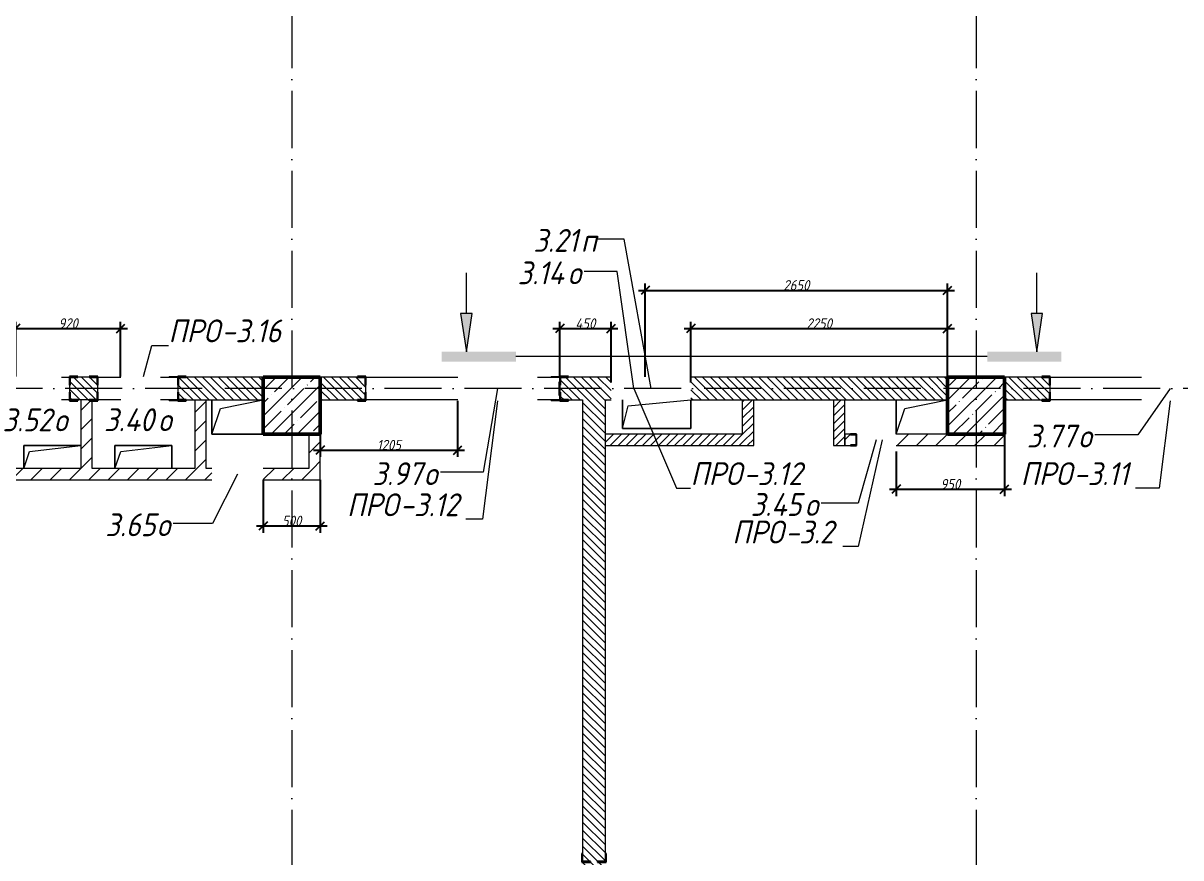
# Model space of a CAD drawing. Header units: millimetres. Extents: x -356862 to 418287, y 0 to 839748.
# Drawn here: x 172280 to 182430, y 382511 to 389826 of the extents above; entities that cross this region are included whole.
import ezdxf

# ---------------------------------------------------------------- set-up
doc = ezdxf.new("R2010")
doc.units = ezdxf.units.MM
doc.linetypes.add('50_200_ШТРИХ_1Т_ш5_п1_п1_', pattern=[700, 500, -100, 0, -100])
for name, color, linetype, lineweight in [('A-____-____-DIMS', 7, 'Continuous', 9), ('A-____-NOTE-TEXT', 7, 'Continuous', 9), ('A-____-NOTE-TEXT-1', 7, 'Continuous', 5), ('A-DETL-GENF-OTLN-2', 7, 'Continuous', 5), ('A-FLOR-____-OTLN', 7, 'Continuous', 9), ('A-GENM-____-IDEN', 7, 'Continuous', 9), ('A-GENM-____-MCUT', 7, 'Continuous', 25), ('A-GENM-____-OTLN', 7, 'Continuous', 9), ('A-GENM-____-OTLN-1', 7, 'Continuous', 25), ('A-GLAZ-____-IDEN', 7, 'Continuous', 9), ('A-WALL-____-MCUT', 7, 'Continuous', 13), ('A-WALL-____-PATT-1', 7, 'Continuous', 9), ('A-WALL-FNSH-MCUT-1', 7, 'Continuous', 9), ('I-WALL-____-OTLN', 7, 'Continuous', 9), ('S-COLS-____-MCUT', 7, 'Continuous', 50), ('S-COLS-____-OTLN', 7, 'Continuous', 9), ('S-GRID-____-OTLN-1', 7, '50_200_ШТРИХ_1Т_ш5_п1_п1_', 9)]:
    doc.layers.add(name, color=color, linetype=linetype, lineweight=lineweight)
doc.layers.add('A-DETL-GENF-OTLN-3', color=9, linetype='Continuous', lineweight=9, true_color=0x808080)
doc.styles.add('ISOCPEUR_I_11', font='isocpeui.ttf', dxfattribs={"width": 0.9, "height": 200})
doc.styles.add('ISOCPEUR_I_7', font='isocpeui.ttf', dxfattribs={"width": 0.9, "height": 90})
doc.dimstyles.new('ISO-1_8_0_9К_СРЕДНИЙ_Кладочные_1', dxfattribs={"dimscale": 304.8, "dimtxt": 89.638306, "dimasz": 0.246063, "dimexe": 0.19685, "dimexo": 0, "dimgap": 0, "dimtad": 1, "dimdec": 3, "dimrnd": 0.001, "dimdsep": 46, "dimtxsty": 'ISOCPEUR_I_7', "dimblk1": 'OBLIQUE', "dimblk2": 'OBLIQUE', "dimsah": 1, "dimcen": 0.09, "dimdle": 0.19685, "dimazin": 0, "dimtfac": 1, "dimtdec": 4, "dimtix": 1, "dimtmove": 0, "dimatfit": 3, "dimfxl": 1, "dimtvp": 1, "dimtolj": 1, "dimtzin": 0, "dimarcsym": 2})
pattern_1 = [(135, (144685.44, 323542.244), (-35.35534, -35.35534), [])]
pattern_2 = [(45, (144685.44, 323542.24), (-84.85281, 84.85281), [])]
pattern_3 = [(45, (144685.44, 323542.244), (-35.35534, 35.35534), [])]

# ---------------------------------------------------------------- blocks, each defined once
blk = doc.blocks.new('BSC_Колонна _Прямоугольная - 500х500-V15-АР1_План отверстий 3 этажа в осях 1-64_Ю-ЯЯ')
at = {"layer": 'S-COLS-____-OTLN'}
h = blk.add_hatch(dxfattribs=at)
h.set_pattern_fill('FP_22', color=256, style=0, pattern_type=2)
h.set_pattern_definition([(45, (-35950, -62931.04), (-114.04925, 114.04925), []), (45, (-35835.95, -62931.04), (-114.04925, 114.04925), [201.613, -40.323, 3.353, -36.97])])
h.paths.add_polyline_path([(-250, -250), (250, -250), (250, 250), (-250, 250)], flags=0)
at = {"layer": 'S-COLS-____-MCUT'}
for p, q in [((250, 250), (-250, 250)), ((-250, 250), (-250, -250)), ((250, -250), (250, 250)), ((-250, -250), (250, -250))]:
    blk.add_line(p, q, dxfattribs=at)
blk = doc.blocks.new('BSC_Колонна _Прямоугольная - 500х500-V49-АР1_План отверстий 3 этажа в осях 1-64_Ю-ЯЯ')
at = {"layer": 'S-COLS-____-OTLN'}
h = blk.add_hatch(dxfattribs=at)
h.set_pattern_fill('FP_57', color=256, style=0, pattern_type=2)
h.set_pattern_definition([(45, (-29950, -62931.04), (-114.04925, 114.04925), []), (45, (-29835.95, -62931.04), (-114.04925, 114.04925), [201.613, -40.323, 3.353, -36.97])])
h.paths.add_polyline_path([(-250, -250), (250, -250), (250, 250), (-250, 250)], flags=0)
at = {"layer": 'S-COLS-____-MCUT'}
for p, q in [((250, 250), (-250, 250)), ((-250, 250), (-250, -250)), ((250, -250), (250, 250)), ((-250, -250), (250, -250))]:
    blk.add_line(p, q, dxfattribs=at)
blk = doc.blocks.new('Фахверк_СКБ_Уголок - 200_3960-28268576-АР1_План отверстий 3 этажа в осях 1-64_Ю-ЯЯ')
at = {"layer": 'A-GENM-____-MCUT'}
for p, q in [((200, 156), (125, 156)), ((125, 156), (125, 81)), ((131, 81), (131, 150)), ((131, 150), (200, 150)), ((200, 150), (200, 156)), ((125, 81), (131, 81)), ((131, 19), (125, 19)), ((125, 19), (125, -56)), ((131, -50), (131, 19)), ((125, -56), (200, -56)), ((200, -50), (131, -50)), ((200, -56), (200, -50))]:
    blk.add_line(p, q, dxfattribs=at)
blk = doc.blocks.new('Фахверк_СКБ_Уголок - 200_3960_зеркало-28268689-АР1_План отверстий 3 этажа в осях 1-64_Ю-ЯЯ')
at = {"layer": 'A-GENM-____-MCUT'}
for p, q in [((200, 156), (125, 156)), ((125, 156), (125, 81)), ((131, 81), (131, 150)), ((131, 150), (200, 150)), ((200, 150), (200, 156)), ((125, 81), (131, 81)), ((131, 19), (125, 19)), ((125, 19), (125, -56)), ((131, -50), (131, 19)), ((125, -56), (200, -56)), ((200, -50), (131, -50)), ((200, -56), (200, -50))]:
    blk.add_line(p, q, dxfattribs=at)
blk = doc.blocks.new('154_Стойка_СКБ_Уголок - СМ-2180_200-28268025-АР1_План отверстий 3 этажа в осях 1-64_Ю-ЯЯ')
at = {"layer": 'A-GENM-____-MCUT'}
for p, q in [((125, 156), (125, 81)), ((200, 156), (125, 156)), ((131, 81), (131, 150)), ((131, 150), (200, 150)), ((200, 150), (200, 156)), ((125, 81), (131, 81)), ((131, 19), (125, 19)), ((125, 19), (125, -56)), ((131, -50), (131, 19)), ((125, -56), (200, -56)), ((200, -50), (131, -50)), ((200, -56), (200, -50))]:
    blk.add_line(p, q, dxfattribs=at)
blk = doc.blocks.new('Стойка_Влож_Уголок_Опорный - Уголок-28213941-АР1_План отверстий 3 этажа в осях 1-64_Ю-ЯЯ')
at = {"layer": 'A-GENM-____-OTLN'}
for p, q in [((-212, -6), (-212, 0)), ((0, 0), (0, -6)), ((-212, -75), (-212, -6)), ((-212, -6), (-206, -6)), ((-212, -75), (-206, -75)), ((-6, -6), (0, -6)), ((-6, -75), (0, -75)), ((0, -6), (0, -75))]:
    blk.add_line(p, q, dxfattribs=at)
blk = doc.blocks.new('154_Стойка_СКБ_Уголок - СМ-2480_200-28346303-АР1_План отверстий 3 этажа в осях 1-64_Ю-ЯЯ')
at = {"layer": 'A-GENM-____-MCUT'}
for p, q in [((125, 156), (125, 81)), ((200, 156), (125, 156)), ((131, 81), (131, 150)), ((131, 150), (200, 150)), ((200, 150), (200, 156)), ((125, 81), (131, 81)), ((131, 19), (125, 19)), ((125, 19), (125, -56)), ((131, -50), (131, 19)), ((125, -56), (200, -56)), ((200, -50), (131, -50)), ((200, -56), (200, -50))]:
    blk.add_line(p, q, dxfattribs=at)
blk = doc.blocks.new('Стойка_Влож_Полоса боковая - Полоса-V164-АР1_План отверстий 3 этажа в осях 1-64_Ю-ЯЯ')
at = {"layer": 'A-GENM-____-OTLN'}
for p, q in [((-5, 60), (0, 60)), ((-5, -60), (-5, 60)), ((0, 31), (0, -31)), ((0, -60), (-5, -60))]:
    blk.add_line(p, q, dxfattribs=at)
blk = doc.blocks.new('Фахверк_СКБ_Уголок - 200_3960-28339211-АР1_План отверстий 3 этажа в осях 1-64_Ю-ЯЯ')
at = {"layer": 'A-GENM-____-MCUT'}
for p, q in [((125, 156), (50, 156)), ((50, 156), (50, 150)), ((50, 150), (119, 150)), ((119, 150), (119, 81)), ((125, 81), (125, 156)), ((119, 81), (125, 81)), ((125, 19), (119, 19)), ((119, 19), (119, -50)), ((125, -56), (125, 19)), ((119, -50), (50, -50)), ((50, -50), (50, -56)), ((50, -56), (125, -56))]:
    blk.add_line(p, q, dxfattribs=at)
blk = doc.blocks.new('AR_Отверстие прямоугольное _в плите_ - AR_Отверстие прямоугольное _в плите_-30229432-АР1_План отверстий 3 этажа в осях 1-64_Ю-ЯЯ')
at = {"layer": 'A-GENM-____-OTLN'}
for p, q in [((250, 100), (-250, 100)), ((-250, 100), (-250, -100)), ((-250, -100), (-200, 50)), ((-200, 50), (250, 100))]:
    blk.add_line(p, q, dxfattribs=at)
blk = doc.blocks.new('AR_Отверстие прямоугольное _в плите_ - AR_Отверстие прямоугольное _в плите_-V165-АР1_План отверстий 3 этажа в осях 1-64_Ю-ЯЯ')
at = {"layer": 'A-GENM-____-OTLN'}
for p, q in [((250, 100), (-250, 100)), ((-250, 100), (-250, -100)), ((-250, -100), (-200, 50)), ((-200, 50), (250, 100)), ((250, -100), (250, 100))]:
    blk.add_line(p, q, dxfattribs=at)
blk = doc.blocks.new('AR_Отверстие прямоугольное _в плите_ - AR_Отверстие прямоугольное _в плите_-30459255-АР1_План отверстий 3 этажа в осях 1-64_Ю-ЯЯ')
at = {"layer": 'A-GENM-____-OTLN'}
for p, q in [((-300, 125), (-300, -125)), ((-250, 75), (300, 125)), ((300, -125), (300, 125)), ((-300, -125), (-250, 75)), ((-300, -125), (300, -125))]:
    blk.add_line(p, q, dxfattribs=at)
blk = doc.blocks.new('AR_Отверстие прямоугольное _в плите_ - AR_Отверстие прямоугольное _в плите_-30552670-АР1_План отверстий 3 этажа в осях 1-64_Ю-ЯЯ')
at = {"layer": 'A-GENM-____-OTLN'}
for p, q in [((-225, 150), (-225, -150)), ((-150, 75), (225, 150)), ((-225, -150), (-150, 75)), ((-225, -150), (225, -150))]:
    blk.add_line(p, q, dxfattribs=at)
blk = doc.blocks.new('AR_Отверстие прямоугольное _в плите_ - AR_Отверстие прямоугольное _в плите_-V198-АР1_План отверстий 3 этажа в осях 1-64_Ю-ЯЯ')
at = {"layer": 'A-GENM-____-OTLN'}
for p, q in [((-225, 150), (-225, -150)), ((-150, 75), (225, 150)), ((-225, -150), (-150, 75))]:
    blk.add_line(p, q, dxfattribs=at)
blk = doc.blocks.new('154_Фахверк_СКБ_Швеллер - Тип_100_3960_зеркало-36793856-АР1_План отверстий 3 этажа в осях 1-64_Ю-ЯЯ')
at = {"layer": 'A-GENM-____-MCUT'}
for p, q in [((175, 50), (125, 50)), ((125, 50), (125, -50)), ((128, 47), (175, 47)), ((128, -47), (128, 47)), ((175, 47), (175, 50)), ((125, -50), (175, -50)), ((175, -47), (128, -47)), ((175, -50), (175, -47))]:
    blk.add_line(p, q, dxfattribs=at)
blk = doc.blocks.new('DET_L_Имитация разреза_ISO2-5 - Низ-29858842-АР1_План отверстий 3 этажа в осях 1-64_Ю-ЯЯ')
at = {"layer": 'A-DETL-GENF-OTLN-3'}
blk.add_line((143, 0), (4276, 0), dxfattribs=at)
blk = doc.blocks.new('_Oblique')
at = {"color": 0, "linetype": 'ByBlock', "lineweight": -2}
blk.add_line((-0.5, -0.5), (0.5, 0.5), dxfattribs=at)
blk = doc.blocks.new('*D9550')
at = {"layer": 'A-____-____-DIMS', "color": 0, "lineweight": -2, "transparency": 16777216}
for p, q in [((178075, 387149), (180445, 387149)), ((178135, 386676), (178135, 387209)), ((180385, 386723), (180385, 387209))]:
    blk.add_line(p, q, dxfattribs=at)
at = {"layer": 'Defpoints', "color": 0, "transparency": 16777216}
for p in [(180385, 387149), (180385, 386723), (178135, 386676)]:
    blk.add_point(p, dxfattribs=at)
at = {"layer": 'A-____-____-DIMS', "color": 0, "lineweight": -2, "transparency": 16777216, "xscale": 75, "yscale": 75, "zscale": 75, "rotation": 180}
blk.add_blockref('_Oblique', (178135, 387149), dxfattribs=at)
at = {"layer": 'A-____-____-DIMS', "color": 0, "lineweight": -2, "transparency": 16777216, "xscale": 75, "yscale": 75, "zscale": 75}
blk.add_blockref('_Oblique', (180385, 387149), dxfattribs=at)
at = {"layer": 'A-____-____-DIMS', "color": 0, "transparency": 16777216, "insert": (179260, 387194), "char_height": 90, "width": 546.1, "attachment_point": 5, "style": 'ISOCPEUR_I_7'}
blk.add_mtext('\\A1;2250', dxfattribs=at)
blk = doc.blocks.new('*D9561')
at = {"layer": 'A-____-____-DIMS', "color": 0, "lineweight": -2, "transparency": 16777216}
for p, q in [((177735, 386727), (177735, 387544)), ((180385, 386723), (180385, 387544)), ((177675, 387484), (180445, 387484))]:
    blk.add_line(p, q, dxfattribs=at)
at = {"layer": 'Defpoints', "color": 0, "transparency": 16777216}
for p in [(180385, 387484), (177735, 386727), (180385, 386723)]:
    blk.add_point(p, dxfattribs=at)
at = {"layer": 'A-____-____-DIMS', "color": 0, "lineweight": -2, "transparency": 16777216, "xscale": 75, "yscale": 75, "zscale": 75, "rotation": 180}
blk.add_blockref('_Oblique', (177735, 387484), dxfattribs=at)
at = {"layer": 'A-____-____-DIMS', "color": 0, "lineweight": -2, "transparency": 16777216, "xscale": 75, "yscale": 75, "zscale": 75}
blk.add_blockref('_Oblique', (180385, 387484), dxfattribs=at)
at = {"layer": 'A-____-____-DIMS', "color": 0, "transparency": 16777216, "insert": (179060, 387529), "char_height": 90, "width": 546.1, "attachment_point": 5, "style": 'ISOCPEUR_I_7'}
blk.add_mtext('\\A1;2650', dxfattribs=at)
blk = doc.blocks.new('*D9566')
at = {"layer": 'A-____-____-DIMS', "color": 0, "lineweight": -2, "transparency": 16777216}
for p, q in [((176925, 387149), (177495, 387149)), ((176985, 386729), (176985, 387209)), ((177435, 386676), (177435, 387209))]:
    blk.add_line(p, q, dxfattribs=at)
at = {"layer": 'Defpoints', "color": 0, "transparency": 16777216}
for p in [(177435, 387149), (176985, 386729), (177435, 386676)]:
    blk.add_point(p, dxfattribs=at)
at = {"layer": 'A-____-____-DIMS', "color": 0, "lineweight": -2, "transparency": 16777216, "xscale": 75, "yscale": 75, "zscale": 75, "rotation": 180}
blk.add_blockref('_Oblique', (176985, 387149), dxfattribs=at)
at = {"layer": 'A-____-____-DIMS', "color": 0, "lineweight": -2, "transparency": 16777216, "xscale": 75, "yscale": 75, "zscale": 75}
blk.add_blockref('_Oblique', (177435, 387149), dxfattribs=at)
at = {"layer": 'A-____-____-DIMS', "color": 0, "transparency": 16777216, "insert": (177210, 387194), "char_height": 90, "width": 426.13, "attachment_point": 5, "style": 'ISOCPEUR_I_7'}
blk.add_mtext('\\A1;450', dxfattribs=at)
blk = doc.blocks.new('*D9577')
at = {"layer": 'A-____-____-DIMS', "color": 0, "lineweight": -2, "transparency": 16777216}
for p, q in [((172155, 387149), (173195, 387149)), ((172215, 386729), (172215, 387209)), ((173135, 386729), (173135, 387209))]:
    blk.add_line(p, q, dxfattribs=at)
at = {"layer": 'Defpoints', "color": 0, "transparency": 16777216}
for p in [(173135, 387149), (172215, 386729), (173135, 386729)]:
    blk.add_point(p, dxfattribs=at)
at = {"layer": 'A-____-____-DIMS', "color": 0, "lineweight": -2, "transparency": 16777216, "xscale": 75, "yscale": 75, "zscale": 75, "rotation": 180}
blk.add_blockref('_Oblique', (172215, 387149), dxfattribs=at)
at = {"layer": 'A-____-____-DIMS', "color": 0, "lineweight": -2, "transparency": 16777216, "xscale": 75, "yscale": 75, "zscale": 75}
blk.add_blockref('_Oblique', (173135, 387149), dxfattribs=at)
at = {"layer": 'A-____-____-DIMS', "color": 0, "transparency": 16777216, "insert": (172675, 387194), "char_height": 90, "width": 409.58, "attachment_point": 5, "style": 'ISOCPEUR_I_7'}
blk.add_mtext('\\A1;920', dxfattribs=at)
blk = doc.blocks.new('*D9647')
at = {"layer": 'A-____-____-DIMS', "color": 0, "lineweight": -2, "transparency": 16777216}
for p, q in [((174885, 386523), (174885, 386024)), ((176090, 386517), (176090, 386024)), ((174825, 386084), (176150, 386084))]:
    blk.add_line(p, q, dxfattribs=at)
at = {"layer": 'Defpoints', "color": 0, "transparency": 16777216}
for p in [(174885, 386523), (176090, 386517), (176090, 386084)]:
    blk.add_point(p, dxfattribs=at)
at = {"layer": 'A-____-____-DIMS', "color": 0, "lineweight": -2, "transparency": 16777216, "xscale": 75, "yscale": 75, "zscale": 75, "rotation": 180}
blk.add_blockref('_Oblique', (174885, 386084), dxfattribs=at)
at = {"layer": 'A-____-____-DIMS', "color": 0, "lineweight": -2, "transparency": 16777216, "xscale": 75, "yscale": 75, "zscale": 75}
blk.add_blockref('_Oblique', (176090, 386084), dxfattribs=at)
at = {"layer": 'A-____-____-DIMS', "color": 0, "transparency": 16777216, "insert": (175488, 386129), "char_height": 90, "width": 504.73, "attachment_point": 5, "style": 'ISOCPEUR_I_7'}
blk.add_mtext('\\A1;1205', dxfattribs=at)
blk = doc.blocks.new('*D9648')
at = {"layer": 'A-____-____-DIMS', "color": 0, "lineweight": -2, "transparency": 16777216}
for p, q in [((174385, 385823), (174385, 385359)), ((174885, 385823), (174885, 385359)), ((174325, 385419), (174945, 385419))]:
    blk.add_line(p, q, dxfattribs=at)
at = {"layer": 'Defpoints', "color": 0, "transparency": 16777216}
for p in [(174385, 385823), (174885, 385823), (174885, 385419)]:
    blk.add_point(p, dxfattribs=at)
at = {"layer": 'A-____-____-DIMS', "color": 0, "lineweight": -2, "transparency": 16777216, "xscale": 75, "yscale": 75, "zscale": 75, "rotation": 180}
blk.add_blockref('_Oblique', (174385, 385419), dxfattribs=at)
at = {"layer": 'A-____-____-DIMS', "color": 0, "lineweight": -2, "transparency": 16777216, "xscale": 75, "yscale": 75, "zscale": 75}
blk.add_blockref('_Oblique', (174885, 385419), dxfattribs=at)
at = {"layer": 'A-____-____-DIMS', "color": 0, "transparency": 16777216, "insert": (174635, 385464), "char_height": 90, "width": 409.58, "attachment_point": 5, "style": 'ISOCPEUR_I_7'}
blk.add_mtext('\\A1;500', dxfattribs=at)
blk = doc.blocks.new('*D9649')
at = {"layer": 'A-____-____-DIMS', "color": 0, "lineweight": -2, "transparency": 16777216}
for p, q in [((180885, 386223), (180885, 385681)), ((179935, 386073), (179935, 385681)), ((179875, 385741), (180945, 385741))]:
    blk.add_line(p, q, dxfattribs=at)
at = {"layer": 'Defpoints', "color": 0, "transparency": 16777216}
for p in [(180885, 386223), (179935, 386073), (180885, 385741)]:
    blk.add_point(p, dxfattribs=at)
at = {"layer": 'A-____-____-DIMS', "color": 0, "lineweight": -2, "transparency": 16777216, "xscale": 75, "yscale": 75, "zscale": 75, "rotation": 180}
blk.add_blockref('_Oblique', (179935, 385741), dxfattribs=at)
at = {"layer": 'A-____-____-DIMS', "color": 0, "lineweight": -2, "transparency": 16777216, "xscale": 75, "yscale": 75, "zscale": 75}
blk.add_blockref('_Oblique', (180885, 385741), dxfattribs=at)
at = {"layer": 'A-____-____-DIMS', "color": 0, "transparency": 16777216, "insert": (180410, 385786), "char_height": 90, "width": 409.58, "attachment_point": 5, "style": 'ISOCPEUR_I_7'}
blk.add_mtext('\\A1;950', dxfattribs=at)

msp = doc.modelspace()

# ---------------------------------------------------------------- hatches: boundary and pattern name
at = {"layer": 'A-____-NOTE-TEXT-1'}
for points in [[(176166.0804, 386946.6546), (176216.0804, 387280.296), (176116.0804, 387280.296), (176124.5713, 387223.6376)], [(181167.7528, 386946.6546), (181217.7528, 387280.296), (181117.7528, 387280.296), (181126.2437, 387223.6376)], [(176600.2323, 386859.918), (176600.2323, 386946.6546), (175950.2323, 386946.6546), (175950.2323, 386859.918), (176485.7688, 386859.918)], [(181117.7528, 386859.918), (181383.6008, 386859.918), (181383.6008, 386946.6546), (180733.6008, 386946.6546), (180733.6008, 386859.918)]]:
    msp.add_hatch(color=256, dxfattribs=at).paths.add_polyline_path(points, flags=0)
at = {"layer": 'A-WALL-____-PATT-1'}
h = msp.add_hatch(dxfattribs=at)
h.set_pattern_fill('FP_9', color=256, style=0, pattern_type=2)
h.set_pattern_definition(pattern_1)
h.paths.add_polyline_path([(173885.4376, 386523.2863), (174385.4376, 386523.2863), (174385.4376, 386723.2863), (173641.4376, 386723.2863), (173641.4376, 386654.2863), (173635.4376, 386654.2863), (173635.4376, 386592.2863), (173641.4376, 386592.2863), (173641.4376, 386523.2863), (173785.4376, 386523.2863)], flags=0)
h.paths.add_polyline_path([(172691.4376, 386523.2863), (172929.4376, 386523.2863), (172929.4376, 386592.2863), (172935.4376, 386592.2863), (172935.4376, 386654.2863), (172929.4376, 386654.2863), (172929.4376, 386723.2863), (172691.4376, 386723.2863), (172691.4376, 386654.2863), (172685.4376, 386654.2863), (172685.4376, 386592.2863), (172691.4376, 386592.2863)], flags=0)
h.paths.add_polyline_path([(171885.4376, 386523.2863), (171979.4376, 386523.2863), (171979.4376, 386592.2863), (171985.4376, 386592.2863), (171985.4376, 386654.2863), (171979.4376, 386654.2863), (171979.4376, 386723.2863), (171885.4376, 386723.2863), (171885.4376, 386629.2863)], flags=0)
h = msp.add_hatch(dxfattribs=at)
h.set_pattern_fill('FP_9', color=256, style=0, pattern_type=2)
h.set_pattern_definition(pattern_1)
h.paths.add_polyline_path([(180385.4376, 386523.2863), (180385.4376, 386723.2863), (178135.4376, 386723.2863), (178135.4376, 386523.2863), (180020.6974, 386523.2863)], flags=0)
h.paths.add_polyline_path([(176991.4376, 386523.2863), (177435.4376, 386523.2863), (177435.4376, 386723.2863), (176991.4376, 386723.2863), (176991.4376, 386654.2863), (176985.4376, 386654.2863), (176985.4376, 386592.2863), (176991.4376, 386592.2863), (176991.4376, 386563.2863)], flags=0)
h.paths.add_polyline_path([(175210.4376, 386523.2863), (175279.4376, 386523.2863), (175279.4376, 386592.2863), (175285.4376, 386592.2863), (175285.4376, 386654.2863), (175279.4376, 386654.2863), (175279.4376, 386723.2863), (174885.4376, 386723.2863), (174885.4376, 386523.2863)], flags=0)
h = msp.add_hatch(dxfattribs=at)
h.set_pattern_fill('FP_9', color=256, style=0, pattern_type=2)
h.set_pattern_definition(pattern_1)
h.paths.add_polyline_path([(181210.4376, 386523.2863), (181279.4376, 386523.2863), (181279.4376, 386592.2863), (181285.4376, 386592.2863), (181285.4376, 386654.2863), (181279.4376, 386654.2863), (181279.4376, 386723.2863), (180885.4376, 386723.2863), (180885.4376, 386523.2863), (181079.4376, 386523.2863)], flags=0)
h.paths.add_polyline_path([(182991.4376, 386523.2863), (183385.4376, 386523.2863), (183385.4376, 386723.2863), (182991.4376, 386723.2863), (182991.4376, 386654.2863), (182985.4376, 386654.2863), (182985.4376, 386592.2863), (182991.4376, 386592.2863), (182991.4376, 386563.2863)], flags=0)
h = msp.add_hatch(dxfattribs=at)
h.set_pattern_fill('FP_7', color=256, style=0, pattern_type=2)
h.set_pattern_definition(pattern_2)
h.paths.add_polyline_path([(172885.4376, 385923.2863), (172885.4376, 386517.2863), (172860.4376, 386517.2863), (172860.4376, 386523.2863), (172785.4376, 386523.2863), (172785.4376, 385923.2863), (172860.4376, 385923.2863)], flags=0)
h = msp.add_hatch(dxfattribs=at)
h.set_pattern_fill('FP_7', color=256, style=0, pattern_type=2)
h.set_pattern_definition(pattern_2)
h.paths.add_polyline_path([(173885.4376, 385923.2863), (173885.4376, 386523.2863), (173785.4376, 386523.2863), (173785.4376, 385923.2863)], flags=0)
h = msp.add_hatch(dxfattribs=at)
h.set_pattern_fill('FP_9', color=256, style=0, pattern_type=2)
h.set_pattern_definition(pattern_1)
h.paths.add_polyline_path([(177385.4376, 378973.2863), (177385.4376, 382473.2863), (177316.4376, 382473.2863), (177316.4376, 382479.2863), (177385.4376, 382479.2863), (177385.4376, 386523.2863), (177185.4376, 386523.2863), (177185.4376, 382479.2863), (177254.4376, 382479.2863), (177254.4376, 382473.2863), (177185.4376, 382473.2863), (177185.4376, 378973.2863), (177369.501, 378973.2863)], flags=0)
h = msp.add_hatch(dxfattribs=at)
h.set_pattern_fill('FP_8', color=256, style=0, pattern_type=2)
h.set_pattern_definition(pattern_3)
h.paths.add_polyline_path([(178685.4376, 386123.2863), (178685.4376, 386523.2863), (178585.4376, 386523.2863), (178585.4376, 386123.2863)], flags=0)
h = msp.add_hatch(dxfattribs=at)
h.set_pattern_fill('FP_8', color=256, style=0, pattern_type=2)
h.set_pattern_definition(pattern_3)
h.paths.add_polyline_path([(179485.4376, 386123.2863), (179485.4376, 386523.2863), (179385.4376, 386523.2863), (179385.4376, 386123.2863)], flags=0)
h = msp.add_hatch(dxfattribs=at)
h.set_pattern_fill('FP_7', color=256, style=0, pattern_type=2)
h.set_pattern_definition(pattern_2)
h.paths.add_polyline_path([(174885.4376, 385923.2863), (174885.4376, 386223.2863), (174785.4376, 386223.2863), (174785.4376, 385923.2863)], flags=0)
h = msp.add_hatch(dxfattribs=at)
h.set_pattern_fill('FP_8', color=256, style=0, pattern_type=2)
h.set_pattern_definition(pattern_3)
h.paths.add_polyline_path([(177385.4376, 386123.2863), (178585.4376, 386123.2863), (178585.4376, 386223.2863), (177385.4376, 386223.2863)], flags=0)
h = msp.add_hatch(dxfattribs=at)
h.set_pattern_fill('FP_7', color=256, style=0, pattern_type=2)
h.set_pattern_definition(pattern_2)
h.paths.add_polyline_path([(179535.4376, 386123.2863), (179535.4376, 386126.2863), (179582.4376, 386126.2863), (179582.4376, 386220.2863), (179535.4376, 386220.2863), (179535.4376, 386223.2863), (179485.4376, 386223.2863), (179485.4376, 386123.2863)], flags=0)
h.paths.add_polyline_path([(180885.4376, 386123.2863), (180885.4376, 386223.2863), (179935.4376, 386223.2863), (179935.4376, 386123.2863), (180385.4376, 386123.2863)], flags=0)
h = msp.add_hatch(dxfattribs=at)
h.set_pattern_fill('FP_7', color=256, style=0, pattern_type=2)
h.set_pattern_definition(pattern_2)
h.paths.add_polyline_path([(174885.4376, 385823.2863), (174885.4376, 385923.2863), (174385.4376, 385923.2863), (174385.4376, 385823.2863), (174718.3046, 385823.2863)], flags=0)
h.paths.add_polyline_path([(173935.4376, 385823.2863), (173935.4376, 385923.2863), (169565.4376, 385923.2863), (169565.4376, 385823.2863), (172950.8403, 385823.2863)], flags=0)

# ---------------------------------------------------------------- linework, layer by layer
at = {"layer": 'A-____-NOTE-TEXT'}
for p, q in [((176166.0804, 387280.296), (176166.0804, 387636.546)), ((181167.7528, 387280.296), (181167.7528, 387636.546)), ((176216.0804, 387280.296), (176116.0804, 387280.296)), ((176116.0804, 387280.296), (176166.0804, 386946.6546)), ((176166.0804, 386946.6546), (176216.0804, 387280.296)), ((181117.7528, 387280.296), (181167.7528, 386946.6546)), ((181217.7528, 387280.296), (181117.7528, 387280.296)), ((181167.7528, 386946.6546), (181217.7528, 387280.296))]:
    msp.add_line(p, q, dxfattribs=at)
at = {"layer": 'A-FLOR-____-OTLN'}
for p, q in [((173935.6459, 386223.2863), (173935.6459, 386523.2863)), ((177535.4376, 386273.2863), (177535.4376, 386523.2863)), ((178135.4376, 386523.2863), (178135.4376, 386273.2863)), ((179935.4376, 386223.2863), (179935.4376, 386523.2863)), ((174385.4376, 386223.2863), (173935.6459, 386223.2863)), ((178135.4376, 386273.2863), (177535.4376, 386273.2863)), ((172285.4376, 386123.2863), (172785.4376, 386123.2863)), ((172285.4376, 385923.2863), (172285.4376, 386123.2863)), ((173085.4376, 386123.2863), (173585.4376, 386123.2863)), ((173085.4376, 385923.2863), (173085.4376, 386123.2863)), ((173585.4376, 386123.2863), (173585.4376, 385923.2863))]:
    msp.add_line(p, q, dxfattribs=at)
at = {"layer": 'A-GENM-____-IDEN'}
for p, q in [((173335.4376, 386729.2863), (173408.9844, 387001.6575)), ((173408.9844, 387001.6575), (173555.3449, 387001.6575)), ((177635.4376, 386623.2863), (178009.1625, 385750.4789)), ((176440.4376, 386517.2863), (176308.9586, 385477.5692)), ((182335.4376, 386517.2863), (182240.2188, 385750.4789)), ((179811.135, 386173.2863), (179602.1218, 385238.8519)), ((178009.1625, 385750.4789), (178132.2149, 385750.4789)), ((182240.2188, 385750.4789), (182033.1056, 385750.4789)), ((176308.9586, 385477.5692), (176161.8122, 385477.5692)), ((179602.1218, 385238.8519), (179468.3215, 385238.8519))]:
    msp.add_line(p, q, dxfattribs=at)
at = {"layer": 'A-GLAZ-____-IDEN'}
for p, q in [((177549.0051, 387933.9735), (177313.1767, 387933.9735)), ((177785.4376, 386623.2863), (177549.0051, 387933.9735)), ((177489.0051, 387649.6463), (177199.6317, 387649.6463)), ((177635.4376, 386623.2863), (177489.0051, 387649.6463)), ((176440.4376, 386623.2863), (176314.9116, 385889.9019)), ((182335.4376, 386623.2863), (182053.0255, 386219.3284)), ((182053.0255, 386219.3284), (181675.9347, 386219.3284)), ((179760.4376, 386173.2863), (179602.1218, 385619.7265)), ((174160.4376, 385873.2863), (173941.5059, 385441.967)), ((176314.9116, 385889.9019), (175938.6842, 385889.9019)), ((179602.1218, 385619.7265), (179277.7444, 385619.7265)), ((173941.5059, 385441.967), (173596.4959, 385441.967))]:
    msp.add_line(p, q, dxfattribs=at)
at = {"layer": 'A-WALL-____-MCUT'}
for p, q in [((172860.4376, 386723.2863), (172760.4376, 386723.2863)), ((174385.4376, 386723.2863), (173710.4376, 386723.2863)), ((175210.4376, 386723.2863), (174885.4376, 386723.2863)), ((177435.4376, 386723.2863), (177060.4376, 386723.2863)), ((180385.4376, 386723.2863), (178135.4376, 386723.2863)), ((181210.4376, 386723.2863), (180885.4376, 386723.2863)), ((172685.4376, 386654.2863), (172685.4376, 386592.2863)), ((172935.4376, 386592.2863), (172935.4376, 386654.2863)), ((173635.4376, 386654.2863), (173635.4376, 386592.2863)), ((175285.4376, 386592.2863), (175285.4376, 386654.2863)), ((181285.4376, 386592.2863), (181285.4376, 386654.2863)), ((172860.4376, 386523.2863), (172760.4376, 386523.2863)), ((173710.4376, 386523.2863), (174385.4376, 386523.2863)), ((174885.4376, 386523.2863), (175210.4376, 386523.2863)), ((177060.4376, 386523.2863), (177185.4376, 386523.2863)), ((177185.4376, 386523.2863), (177185.4376, 382548.2863)), ((177385.4376, 382548.2863), (177385.4376, 386523.2863)), ((177385.4376, 386523.2863), (177435.4376, 386523.2863)), ((178135.4376, 386523.2863), (180385.4376, 386523.2863)), ((180885.4376, 386523.2863), (181210.4376, 386523.2863))]:
    msp.add_line(p, q, dxfattribs=at)
at = {"layer": 'A-WALL-FNSH-MCUT-1'}
for p, q in [((172785.4376, 386523.2863), (172785.4376, 385923.2863)), ((172885.4376, 385923.2863), (172885.4376, 386517.2863)), ((173785.4376, 386523.2863), (173785.4376, 385923.2863)), ((173885.4376, 385923.2863), (173885.4376, 386523.2863)), ((178585.4376, 386523.2863), (178585.4376, 386223.2863)), ((178685.4376, 386123.2863), (178685.4376, 386523.2863)), ((179385.4376, 386523.2863), (179385.4376, 386123.2863)), ((179485.4376, 386123.2863), (179485.4376, 386523.2863)), ((174785.4376, 386223.2863), (174785.4376, 385923.2863)), ((174885.4376, 385823.2863), (174885.4376, 386223.2863)), ((178585.4376, 386223.2863), (177385.4376, 386223.2863)), ((179535.4376, 386223.2863), (179485.4376, 386223.2863)), ((179485.4376, 386223.2863), (179485.4376, 386123.2863)), ((180385.4376, 386223.2863), (179935.4376, 386223.2863)), ((180885.4376, 386123.2863), (180885.4376, 386223.2863)), ((177385.4376, 386123.2863), (178685.4376, 386123.2863)), ((179385.4376, 386123.2863), (179485.4376, 386123.2863)), ((179485.4376, 386123.2863), (179535.4376, 386123.2863)), ((179935.4376, 386123.2863), (180885.4376, 386123.2863)), ((172785.4376, 385923.2863), (171885.4376, 385923.2863)), ((173785.4376, 385923.2863), (172885.4376, 385923.2863)), ((173935.4376, 385923.2863), (173885.4376, 385923.2863)), ((174785.4376, 385923.2863), (174385.4376, 385923.2863)), ((169315.4376, 385823.2863), (173935.4376, 385823.2863)), ((174385.4376, 385823.2863), (174885.4376, 385823.2863))]:
    msp.add_line(p, q, dxfattribs=at)
at = {"layer": 'I-WALL-____-OTLN'}
for p, q in [((172615.4376, 386723.2863), (172685.4376, 386723.2863)), ((172935.4376, 386723.2863), (173135.4376, 386723.2863)), ((173485.4376, 386723.2863), (173635.4376, 386723.2863)), ((175285.4376, 386723.2863), (176090.4376, 386723.2863)), ((176790.4376, 386723.2863), (176985.4376, 386723.2863)), ((181285.4376, 386723.2863), (182085.4376, 386723.2863)), ((172685.4376, 386523.2863), (172615.4376, 386523.2863)), ((173135.4376, 386523.2863), (172935.4376, 386523.2863)), ((173635.4376, 386523.2863), (173485.4376, 386523.2863)), ((176090.4376, 386523.2863), (175285.4376, 386523.2863)), ((176985.4376, 386523.2863), (176790.4376, 386523.2863)), ((182085.4376, 386523.2863), (181285.4376, 386523.2863))]:
    msp.add_line(p, q, dxfattribs=at)
at = {"layer": 'S-GRID-____-OTLN-1'}
for p, q in [((174635.4376, 414435.0957), (174635.4376, 376433.8321)), ((180635.4376, 414435.0957), (180635.4376, 376433.8321)), ((248759.8442, 386623.2863), (140016.6674, 386623.2863))]:
    msp.add_line(p, q, dxfattribs=at)

# ---------------------------------------------------------------- block references
at = {"layer": 'A-DETL-GENF-OTLN-2', "rotation": 180}
msp.add_blockref('DET_L_Имитация разреза_ISO2-5 - Низ-29858842-АР1_План отверстий 3 этажа в осях 1-64_Ю-ЯЯ', (180876.6945, 386903.2863), dxfattribs=at)
at = {"layer": 'A-GENM-____-OTLN'}
for p, rotation in [((173635.4376, 386517.2863), 269.9999999999995), ((176985.4376, 386517.2863), 269.9999999999996)]:
    msp.add_blockref('Стойка_Влож_Уголок_Опорный - Уголок-28213941-АР1_План отверстий 3 этажа в осях 1-64_Ю-ЯЯ', p, dxfattribs=dict(at, rotation=rotation))
for name, p in [('Стойка_Влож_Полоса боковая - Полоса-V164-АР1_План отверстий 3 этажа в осях 1-64_Ю-ЯЯ', (176985.4376, 386623.2863)), ('AR_Отверстие прямоугольное _в плите_ - AR_Отверстие прямоугольное _в плите_-30552670-АР1_План отверстий 3 этажа в осях 1-64_Ю-ЯЯ', (174160.6459, 386373.2863)), ('AR_Отверстие прямоугольное _в плите_ - AR_Отверстие прямоугольное _в плите_-30459255-АР1_План отверстий 3 этажа в осях 1-64_Ю-ЯЯ', (177835.4376, 386398.2863)), ('AR_Отверстие прямоугольное _в плите_ - AR_Отверстие прямоугольное _в плите_-V198-АР1_План отверстий 3 этажа в осях 1-64_Ю-ЯЯ', (180160.4376, 386373.2863)), ('AR_Отверстие прямоугольное _в плите_ - AR_Отверстие прямоугольное _в плите_-30229432-АР1_План отверстий 3 этажа в осях 1-64_Ю-ЯЯ', (172535.4376, 386023.2863)), ('AR_Отверстие прямоугольное _в плите_ - AR_Отверстие прямоугольное _в плите_-V165-АР1_План отверстий 3 этажа в осях 1-64_Ю-ЯЯ', (173335.4376, 386023.2863))]:
    msp.add_blockref(name, p, dxfattribs=at)
at = {"layer": 'A-GENM-____-OTLN-1'}
for name, p in [('Фахверк_СКБ_Уголок - 200_3960-28268576-АР1_План отверстий 3 этажа в осях 1-64_Ю-ЯЯ', (172560.4376, 386573.2863)), ('154_Стойка_СКБ_Уголок - СМ-2180_200-28268025-АР1_План отверстий 3 этажа в осях 1-64_Ю-ЯЯ', (173510.4376, 386573.2863)), ('154_Стойка_СКБ_Уголок - СМ-2480_200-28346303-АР1_План отверстий 3 этажа в осях 1-64_Ю-ЯЯ', (176860.4376, 386573.2863))]:
    msp.add_blockref(name, p, dxfattribs=at)
for name, p, rotation in [('Фахверк_СКБ_Уголок - 200_3960_зеркало-28268689-АР1_План отверстий 3 этажа в осях 1-64_Ю-ЯЯ', (173060.4376, 386673.2863), 180), ('Фахверк_СКБ_Уголок - 200_3960-28268576-АР1_План отверстий 3 этажа в осях 1-64_Ю-ЯЯ', (175410.4376, 386673.2863), 180), ('Фахверк_СКБ_Уголок - 200_3960-28268576-АР1_План отверстий 3 этажа в осях 1-64_Ю-ЯЯ', (181410.4376, 386673.2863), 180), ('154_Фахверк_СКБ_Швеллер - Тип_100_3960_зеркало-36793856-АР1_План отверстий 3 этажа в осях 1-64_Ю-ЯЯ', (179710.4376, 386173.2863), 180), ('Фахверк_СКБ_Уголок - 200_3960-28339211-АР1_План отверстий 3 этажа в осях 1-64_Ю-ЯЯ', (177235.4376, 382598.2863), 269.9999999999999)]:
    msp.add_blockref(name, p, dxfattribs=dict(at, rotation=rotation))
at = {"layer": 'S-COLS-____-OTLN'}
for name, p in [('BSC_Колонна _Прямоугольная - 500х500-V49-АР1_План отверстий 3 этажа в осях 1-64_Ю-ЯЯ', (174635.4376, 386473.2863)), ('BSC_Колонна _Прямоугольная - 500х500-V15-АР1_План отверстий 3 этажа в осях 1-64_Ю-ЯЯ', (180635.4376, 386473.2863))]:
    msp.add_blockref(name, p, dxfattribs=at)

# ---------------------------------------------------------------- texts
at = {"layer": 'A-GENM-____-IDEN', "char_height": 200, "attachment_point": 1, "style": 'ISOCPEUR_I_11'}
for s, insert, width in [('ПРО', (173555.3449, 387228.7736), 562.784625), ('-3.16', (174019.6887, 387228.7736), 663.79725), ('ПРО', (178132.2149, 385977.595), 562.784625), ('-3.12', (178596.5586, 385977.595), 663.79725), ('ПРО', (181026.4801, 385977.595), 562.784625), ('-3.11', (181490.8239, 385977.595), 620.506125), ('ПРО', (175120.1017, 385704.6853), 562.784625), ('-3.12', (175584.4454, 385704.6853), 663.79725), ('ПРО', (178497.9149, 385465.968), 562.784625), ('-3.2', (178962.2586, 385465.968), 548.35425)]:
    msp.add_mtext(s, dxfattribs=dict(at, insert=insert, width=width))
at = {"layer": 'A-GLAZ-____-IDEN', "char_height": 200, "attachment_point": 1, "style": 'ISOCPEUR_I_11'}
for s, insert, width in [('3.21', (176753.725, 388021.5881), 505.063125), ('\\fISOCPEUR|b0|i1|c204|p34|;\\W.9;п', (177170.4438, 388021.5881), 158.734125), ('3.14', (176615.875, 387737.2609), 533.923875), ('\\fISOCPEUR|b0|i1|c204|p34|;\\W.9;о', (177056.4063, 387737.2609), 158.734125), ('3.52', (172099.4752, 386448.7229), 548.35425), ('3.40', (172989.3415, 386449.8654), 577.215), ('\\fISOCPEUR|b0|i1|c204|p34|;\\W.9;о', (172551.9127, 386448.7229), 158.734125), ('\\fISOCPEUR|b0|i1|c204|p34|;\\W.9;о', (173465.5915, 386449.8654), 158.734125), ('3.77', (181080.4801, 386306.9429), 548.35425), ('\\fISOCPEUR|b0|i1|c204|p34|;\\W.9;о', (181532.9176, 386306.9429), 158.734125), ('3.97', (175343.2297, 385977.5165), 548.35425), ('\\fISOCPEUR|b0|i1|c204|p34|;\\W.9;о', (175795.6672, 385977.5165), 158.734125), ('3.45', (178658.894, 385707.341), 577.215), ('\\fISOCPEUR|b0|i1|c204|p34|;\\W.9;о', (179135.144, 385707.341), 158.734125), ('3.65', (173001.0414, 385529.5816), 548.35425), ('\\fISOCPEUR|b0|i1|c204|p34|;\\W.9;о', (173453.4789, 385529.5816), 158.734125)]:
    msp.add_mtext(s, dxfattribs=dict(at, insert=insert, width=width))

# ---------------------------------------------------------------- dimensions: what is measured, and where the dimension line sits
at = {"layer": 'A-____-____-DIMS'}
for base, p1, p2, override, picture, middle in [((180385.4376, 387484.3252), (177735.4376, 386727.2863), (180385.4376, 386723.2863), {"dimpost": '<>', "dimfxl": 2650.003019}, '*D9561', (179060.4376, 387529.3252)), ((173135.4376, 387148.9386), (172215.4376, 386729.2863), (173135.4376, 386729.2863), {"dimpost": '<>', "dimfxl": 920}, '*D9577', (172675.4376, 387193.9386)), ((177435.4376, 387148.9386), (176985.4376, 386729.2863), (177435.4376, 386675.8252), {"dimpost": '<>', "dimfxl": 453.164531}, '*D9566', (177210.4376, 387193.9386)), ((180385.4376, 387148.9386), (178135.4376, 386675.8252), (180385.4376, 386723.2863), {"dimpost": '<>', "dimfxl": 2250.500513}, '*D9550', (179260.4376, 387193.9386)), ((176090.4376, 386084.079), (174885.4376, 386523.2863), (176090.4376, 386517.2863), {"dimpost": '<>', "dimfxl": 1205.014938}, '*D9647', (175487.9376, 386129.079)), ((180885.4376, 385741.3965), (179935.4376, 386073.2863), (180885.4376, 386223.2863), {"dimpost": '<>', "dimfxl": 961.769203}, '*D9649', (180410.4376, 385786.3965)), ((174885.4376, 385419.0785), (174385.4376, 385823.2863), (174885.4376, 385823.2863), {"dimpost": '<>', "dimfxl": 500}, '*D9648', (174635.4376, 385464.0785))]:
    dim = msp.add_linear_dim(base=base, p1=p1, p2=p2, dimstyle='ISO-1_8_0_9К_СРЕДНИЙ_Кладочные_1', override=override, dxfattribs=at)
    dim.commit()
    dim.dimension.update_dxf_attribs({"geometry": picture, "text_midpoint": middle})

doc.saveas('drawing.dxf')
